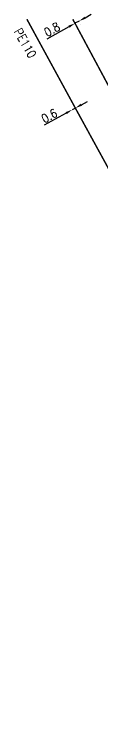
# Model space of a CAD drawing. Header units: millimetres. Extents: x 150994 to 151987, y 125997 to 127005.
# Drawn here: x 151266.6 to 151281.9, y 126877 to 127000.8 of the extents above; entities that cross this region are included whole.
import ezdxf
from ezdxf.enums import TextEntityAlignment as Align

# ---------------------------------------------------------------- set-up
doc = ezdxf.new("R2010")
doc.units = ezdxf.units.MM
doc.header["$PDMODE"] = 34
doc.linetypes.add('L_100_PE', pattern=[14, 10, -1.5, 1, -1.5])
doc.layers.get('Defpoints').update_dxf_attribs({"linetype": 'CONTINUOUS'})
doc.layers.add('L_140', color=3, linetype='CONTINUOUS')
doc.styles.get("Standard").update_dxf_attribs({"font": 'romans.shx', "width": 0.85})
doc.dimstyles.get("Standard").update_dxf_attribs({"dimtxt": 1.5, "dimasz": 1.2, "dimexe": 0.625, "dimexo": 0.625, "dimgap": 0.25, "dimtad": 1, "dimdec": 1, "dimzin": 0, "dimdsep": 46, "dimtxsty": 'Standard', "dimcen": -0.5, "dimadec": 0, "dimazin": 0, "dimtfac": 1, "dimtdec": 1, "dimtmove": 0, "dimatfit": 3, "dimfxl": 0, "dimtolj": 1, "dimtzin": 0, "dimarcsym": 0})

# ---------------------------------------------------------------- blocks, each defined once
blk = doc.blocks.new('*D996')
at = {"layer": 'Defpoints', "color": 0, "linetype": 'Continuous', "transparency": 16777216}
for p in [(151277.13, 126999.3), (151277.83, 126999.68), (151277.83, 126999.68)]:
    blk.add_point(p, dxfattribs=at)
at = {"layer": 'L_140', "color": 0, "linetype": 'Continuous', "lineweight": -2, "transparency": 16777216}
for p, q in [((151278.88, 127000.27), (151279.93, 127000.85)), ((151277.83, 126999.68), (151277.13, 126999.3)), ((151278.13, 126999.14), (151278.13, 126999.14)), ((151276.08, 126998.71), (151272.26, 126996.59)), ((151277.43, 126998.75), (151277.43, 126998.75))]:
    blk.add_line(p, q, dxfattribs=at)
at = {"layer": 'L_140', "color": 0, "linetype": 'Continuous', "transparency": 16777216}
for points in [[(151278.78, 127000.44), (151278.97, 127000.09), (151277.83, 126999.68)], [(151275.98, 126998.89), (151276.18, 126998.54), (151277.13, 126999.3)]]:
    blk.add_solid(points, dxfattribs=at)
at = {"layer": 'L_140', "color": 0, "linetype": 'Continuous', "transparency": 16777216, "insert": (151273.16, 126998.24), "char_height": 1.5, "attachment_point": 5, "rotation": 29.0187}
blk.add_mtext('\\A1;0.8', dxfattribs=at)
blk = doc.blocks.new('*D1000')
at = {"layer": 'Defpoints', "color": 0, "linetype": 'Continuous', "transparency": 16777216}
for p in [(151276.66, 126984.39), (151276.66, 126984.39), (151277.19, 126984.67)]:
    blk.add_point(p, dxfattribs=at)
at = {"layer": 'L_140', "color": 0, "linetype": 'Continuous', "lineweight": -2, "transparency": 16777216}
for p, q in [((151278.24, 126985.25), (151279.29, 126985.83)), ((151277.19, 126984.67), (151276.66, 126984.39)), ((151275.61, 126983.81), (151271.78, 126981.7))]:
    blk.add_line(p, q, dxfattribs=at)
at = {"layer": 'L_140', "color": 0, "linetype": 'Continuous', "transparency": 16777216}
for points in [[(151275.52, 126983.98), (151275.71, 126983.63), (151276.66, 126984.39)], [(151278.14, 126985.43), (151278.34, 126985.08), (151277.19, 126984.67)]]:
    blk.add_solid(points, dxfattribs=at)
at = {"layer": 'L_140', "color": 0, "linetype": 'Continuous', "transparency": 16777216, "insert": (151272.69, 126983.34), "char_height": 1.5, "attachment_point": 5, "rotation": 28.7981}
blk.add_mtext('\\A1;0.6', dxfattribs=at)

msp = doc.modelspace()

# ---------------------------------------------------------------- linework, layer by layer
at = {"layer": 'L_140', "linetype": 'L_100_PE', "ltscale": 0.5, "const_width": 0.25, "flags": 128}
for points in [[(151340.82, 126880.85), (151340.82, 126880.85), (151334.48, 126877.22), (151334.22, 126877.71), (151327.61, 126890.06), (151321.01, 126903.35), (151304.48, 126933.87), (151295.08, 126951.56), (151285.32, 126969.87), (151277.19, 126984.67), (151268.81, 127000)], [(151276.74, 127000), (151277.13, 126999.3), (151289.57, 126976.17), (151296.76, 126963.06), (151319.16, 126920.39), (151333.48, 126894.45), (151336.46, 126888.91), (151339.25, 126883.99), (151338.99, 126883.85), (151339.12, 126883.61)]]:
    msp.add_lwpolyline(points, dxfattribs=at)

# ---------------------------------------------------------------- texts
at = {"layer": 'L_140', "linetype": 'Continuous', "width": 0.85}
msp.add_text('PE110', height=1.5, rotation=299.4201, dxfattribs=at).set_placement((151268.52, 126995.88), align=Align.MIDDLE)

# ---------------------------------------------------------------- dimensions: what is measured, and where the dimension line sits
at = {"layer": 'L_140', "linetype": 'Continuous'}
for base, p1, p2, angle, picture, middle in [((151277.83, 126999.68), (151277.13, 126999.3), (151277.83, 126999.68), 209.0187, '*D996', (151273.64, 126997.36)), ((151276.66, 126984.39), (151277.19, 126984.67), (151276.66, 126984.39), 28.7981, '*D1000', (151273.17, 126982.47))]:
    dim = msp.add_linear_dim(base=base, p1=p1, p2=p2, angle=angle, dimstyle='Standard', dxfattribs=at)
    dim.commit()
    dim.dimension.update_dxf_attribs({"geometry": picture, "text_midpoint": middle, "dimtype": 160})

doc.saveas('drawing.dxf')
